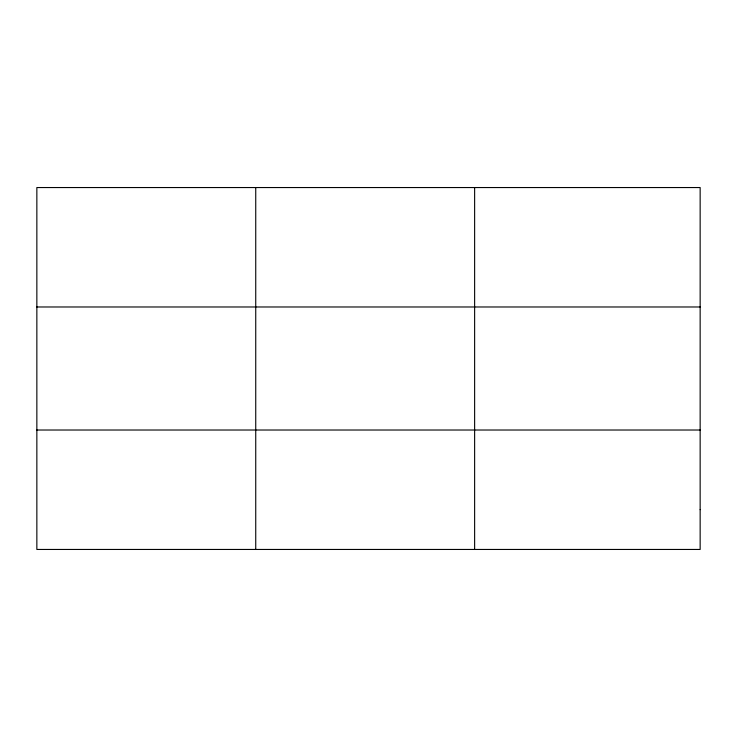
<?xml version="1.0" encoding="UTF-8"?>
<svg xmlns="http://www.w3.org/2000/svg" width="737" height="737" viewBox="0 0 737 737"><rect width="100%" height="100%" fill="white"/><g stroke="black" fill="none" stroke-linecap="round" stroke-linejoin="round"><path stroke-width="1.11" d="M255.739 549.452L255.739 187.548M474.628 549.452L474.628 187.548M36.85 306.979L700.15 306.979M36.85 430.021L700.15 430.021M700.15 509.645L700.15 549.452L36.85 549.452L36.85 187.548L700.15 187.548L700.15 509.645"/></g></svg>
